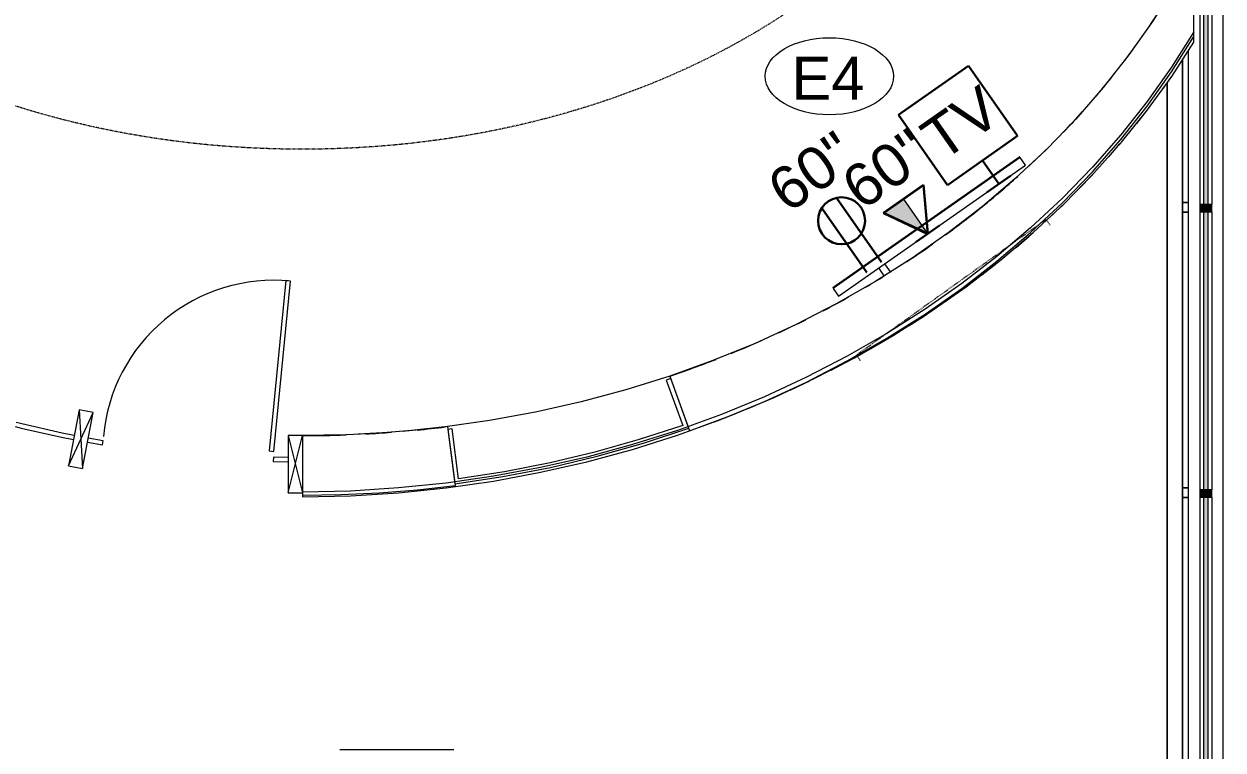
# Model space of a CAD drawing. Header units: inches. Extents: x -2349 to 1043, y -456 to 2193.
# Drawn here: x 753.6 to 1005.7, y 133 to 285.7 of the extents above; entities that cross this region are included whole.
import ezdxf

# ---------------------------------------------------------------- set-up
doc = ezdxf.new("R2010")
doc.units = ezdxf.units.IN
doc.header["$MEASUREMENT"] = 0
doc.linetypes.add('Dash', pattern=[0.25, 0.125, -0.125])
doc.linetypes.add('Dash 1_16_', pattern=[0.125, 0.0625, -0.0625])
for name, color, linetype, lineweight in [('5033_00_7th-9th Floors_Updated_dwg', 8, 'Continuous', 9), ('A-ANNO-NOTE', 131, 'Continuous', 30), ('A-DETL', 90, 'Continuous', 9), ('A-DOOR', 31, 'Continuous', 13), ('A-GENM', 13, 'Continuous', 9), ('A-GLAZ-CURT', 52, 'Continuous', 13), ('A-GLAZ-CWMG', 51, 'Continuous', 13), ('A-Glaz-Exst', 7, 'Continuous', 9), ('A-Shell', 7, 'Continuous', 9), ('A-WALL', 113, 'Continuous', 13), ('COLUMN', 7, 'Continuous', 9), ('E-ELEC-FIXT', 91, 'Continuous', 9), ('I-WALL', 2, 'Continuous', 13), ('Q-SPCQ', 91, 'Continuous', 9), ('Q-SPCQ-HDLN', 91, 'Dash', 9), ('Q-SPCQ-IDEN', 132, 'Continuous', 9)]:
    doc.layers.add(name, color=color, linetype=linetype, lineweight=lineweight)
doc.styles.add('Arial', font='arial.ttf', dxfattribs={"height": 9})
doc.styles.add('Swis721 Lt BT', font='swissl.ttf', dxfattribs={"height": 9})

# ---------------------------------------------------------------- blocks, each defined once
blk = doc.blocks.new('5033_00_7th-9th Floors_Updated_dwg-8585573-7TH FLOOR POWER _ SIGNAL')
at = {"layer": 'A-Glaz-Exst'}
for p, q in [((997.2, -53), (997.2, 98.19)), ((997.2, 98.19), (997.2, -53)), ((997.2, 68.11), (998.45, 68.11)), ((998.45, 68.11), (997.2, 68.11)), ((997.2, 66.11), (998.45, 66.11)), ((998.45, 66.11), (997.2, 66.11)), ((997.2, 8.11), (998.45, 8.11)), ((998.45, 8.11), (997.2, 8.11)), ((997.2, 6.11), (998.45, 6.11)), ((998.45, 6.11), (997.2, 6.11))]:
    blk.add_line(p, q, dxfattribs=at)
at = {"layer": 'A-Shell'}
for p, q in [((993.95, -53.02), (993.95, 93.33)), ((993.95, 93.33), (993.95, -53.02))]:
    blk.add_line(p, q, dxfattribs=at)
at = {"layer": 'COLUMN'}
blk.add_line((843.95, -47), (819.95, -47), dxfattribs=at)
blk.add_line((843.95, -47), (819.95, -47), dxfattribs=at)
blk = doc.blocks.new('System Panel - Glazed-7824389-7TH FLOOR POWER _ SIGNAL')
at = {"layer": 'A-GLAZ-CURT', "lineweight": 9}
blk.add_hatch(color=7, dxfattribs=at).paths.add_polyline_path([(-29.25, -0.5), (29.25, -0.5), (29.25, 0.5), (-29.25, 0.5)], flags=0)
at = {"layer": 'A-GLAZ-CURT', "color": 8, "lineweight": 20}
for p, q in [((29.25, 0.5), (-29.25, 0.5)), ((-29.25, 0.5), (-29.25, -0.5)), ((29.25, -0.5), (29.25, 0.5)), ((-29.25, -0.5), (29.25, -0.5))]:
    blk.add_line(p, q, dxfattribs=at)
blk = doc.blocks.new('System Panel - Glazed-7824391-7TH FLOOR POWER _ SIGNAL')
at = {"layer": 'A-GLAZ-CURT', "lineweight": 9}
h = blk.add_hatch(color=7, dxfattribs=at)
h.paths.add_polyline_path([(-64.25, 0.23), (-64.25, -0.5), (-6.9, -0.5), (-6.9, 0.5), (-64.25, 0.5)], flags=0)
h.paths.add_polyline_path([(5.1, -0.01), (5.12, -0.5), (64.25, -0.5), (64.25, 0.5), (5.1, 0.5)], flags=0)
at = {"layer": 'A-GLAZ-CURT', "color": 8, "lineweight": 20}
for p, q in [((64.25, 0.5), (-64.25, 0.5)), ((-64.25, 0.5), (-64.25, -0.5)), ((64.25, -0.5), (64.25, 0.5)), ((-64.25, -0.5), (64.25, -0.5))]:
    blk.add_line(p, q, dxfattribs=at)
blk = doc.blocks.new('Rectangular Mullion - 1_5_ x 2_5_ rectangular SS-7824379-7TH FLOOR POWER _ SIGNAL')
at = {"layer": 'A-GLAZ-CWMG', "lineweight": 9}
for p, q in [((1000.83, 186.21), (1000.83, 127)), ((1003.33, 186.21), (1003.33, 127)), ((1000.83, 115), (1000.83, 57.71)), ((1003.33, 115), (1003.33, 57.71))]:
    blk.add_line(p, q, dxfattribs=at)
blk = doc.blocks.new('Rectangular Mullion - 1_5_ x 2_5_ rectangular SS-7796962-7TH FLOOR POWER _ SIGNAL')
at = {"layer": 'A-GLAZ-CWMG', "lineweight": 9}
for p, q in [((1000.83, -245.79), (1000.83, -304.29)), ((1003.33, -245.79), (1003.33, -304.29))]:
    blk.add_line(p, q, dxfattribs=at)
blk = doc.blocks.new('Rectangular Mullion - 1_5_ x 2_5_ rectangular SS-7796925-7TH FLOOR POWER _ SIGNAL')
at = {"layer": 'A-GLAZ-CWMG', "lineweight": 9}
blk.add_hatch(color=7, dxfattribs=at).paths.add_polyline_path([(-0.75, 0.5), (-0.75, 1.25), (0.75, 1.25), (0.75, -1.25), (-0.75, -1.25), (-0.75, -0.5)], flags=0)
at = {"layer": 'A-GLAZ-CWMG', "color": 8, "lineweight": 20}
for p, q in [((-0.75, 1.25), (0.75, 1.25)), ((-0.75, -1.25), (-0.75, 1.25)), ((0.75, 1.25), (0.75, -1.25)), ((0.75, -1.25), (-0.75, -1.25))]:
    blk.add_line(p, q, dxfattribs=at)
blk = doc.blocks.new('Walls 1 - Walls 1-7438491-7TH FLOOR POWER _ SIGNAL')
at = {"layer": 'A-WALL'}
for p, q in [((999.58, 281.88), (999.58, 300.9)), ((999.58, 283.04), (999.58, 284.04)), ((889.56, 211.13), (888.61, 210.81)), ((888.61, 210.81), (892.09, 201.27)), ((889.34, 211.63), (893.52, 200.14)), ((893.37, 200.67), (889.56, 211.13)), ((843.58, 200.52), (842.66, 200.41)), ((842.66, 200.41), (844.17, 188.97)), ((844.3, 188.63), (842.67, 201.02)), ((844.96, 190.01), (843.58, 200.52)), ((812.1, 199.12), (812.1, 186.6)), ((812.1, 187.25), (812.1, 186.25))]:
    blk.add_line(p, q, dxfattribs=at)
at = {"layer": 'A-WALL', "lineweight": 9}
for p, q in [((935.88, 233.59), (935.79, 233.53)), ((901.14, 202.94), (901.2, 202.96)), ((821.08, 199.29), (812.1, 199.12)), ((830.23, 199.79), (823.81, 199.4)), ((840.18, 200.72), (833.16, 200.02)), ((766.91, 197.73), (770.09, 197.16)), ((770.18, 198.04), (767.08, 198.59)), ((770.09, 197.16), (770.18, 198.04)), ((806.01, 194.57), (805.93, 193.7))]:
    blk.add_line(p, q, dxfattribs=at)
at = {"layer": 'A-WALL', "flags": 128}
for points in [[(999.58, 300.9), (995.45, 293.48), (990.89, 286.23), (985.91, 279.18), (980.52, 272.33), (974.73, 265.7), (968.56, 259.32), (962.02, 253.19), (955.12, 247.33), (947.89, 241.75), (940.34, 236.47), (932.48, 231.49), (924.34, 226.84), (915.94, 222.52), (907.29, 218.53), (898.41, 214.9), (889.34, 211.63)], [(999.58, 284.04), (994.87, 276.62), (989.75, 269.4), (984.2, 262.39), (978.26, 255.61), (971.93, 249.08), (965.22, 242.81), (958.16, 236.81), (950.76, 231.1), (943.04, 225.69), (935.01, 220.6), (926.7, 215.83), (918.11, 211.4), (909.28, 207.31), (900.23, 203.59), (890.96, 200.23), (881.52, 197.24), (871.91, 194.63), (862.16, 192.41), (852.29, 190.58), (842.33, 189.15), (832.29, 188.12), (822.21, 187.48), (812.1, 187.25)], [(812.1, 186.25), (822.21, 186.48), (832.29, 187.12), (842.33, 188.15), (852.29, 189.58), (862.16, 191.41), (871.91, 193.63), (881.52, 196.24), (890.96, 199.23), (900.23, 202.59), (909.28, 206.31), (918.11, 210.4), (926.7, 214.83), (935.01, 219.6), (943.04, 224.69), (950.76, 230.1), (958.16, 235.81), (965.22, 241.81), (971.93, 248.08), (978.26, 254.61), (984.2, 261.39), (989.75, 268.4), (994.87, 275.62), (999.58, 283.04)], [(893.52, 200.14), (902.52, 203.47), (911.32, 207.16), (919.9, 211.18), (928.24, 215.52), (936.33, 220.19), (944.15, 225.17), (951.67, 230.45), (958.89, 236.01), (965.79, 241.85), (972.34, 247.94), (978.55, 254.29), (984.39, 260.87), (989.85, 267.67), (994.91, 274.68), (999.58, 281.88)], [(842.67, 201.02), (835.06, 200.19), (827.43, 199.6), (819.77, 199.24), (812.1, 199.12)], [(844.17, 188.97), (854.26, 190.5), (864.25, 192.45), (874.11, 194.8), (883.83, 197.54), (893.37, 200.67)], [(892.09, 201.27), (882.94, 198.29), (873.63, 195.67), (864.18, 193.41), (854.62, 191.52), (844.96, 190.01)], [(812.1, 186.6), (820.18, 186.72), (828.25, 187.1), (836.29, 187.74), (844.3, 188.63)]]:
    blk.add_lwpolyline(points, dxfattribs=at)
at = {"layer": 'A-WALL', "lineweight": 9, "flags": 128}
for points in [[(993.2, 272.23), (994.81, 274.53), (994.86, 274.61)], [(987.57, 264.76), (989.63, 267.39), (989.74, 267.53)], [(981.72, 257.79), (984.03, 260.46), (984.21, 260.66)], [(975.55, 251.15), (978.05, 253.75), (978.3, 254.02)], [(969.03, 244.79), (971.68, 247.3), (972.01, 247.62)], [(962.18, 238.72), (964.94, 241.1), (965.36, 241.47)], [(955, 232.94), (957.86, 235.18), (958.37, 235.59)], [(947.51, 227.46), (950.44, 229.55), (951.05, 229.99)], [(939.71, 222.28), (942.71, 224.21), (943.42, 224.68)], [(931.63, 217.42), (934.67, 219.19), (935.49, 219.68)], [(923.28, 212.89), (926.35, 214.5), (927.29, 215)], [(889.34, 211.63), (880.12, 208.74), (870.71, 206.21), (861.15, 204.05), (851.48, 202.28), (842.12, 200.95)], [(914.69, 208.68), (917.78, 210.14), (918.82, 210.65)], [(905.87, 204.83), (908.95, 206.13), (910.12, 206.63)], [(764.14, 199.15), (761.6, 199.66), (753.11, 201.58), (751.94, 201.87)], [(898.79, 202.04), (899.91, 202.47), (900.08, 202.53)], [(751.72, 201.02), (752.94, 200.72), (761.47, 198.79), (763.97, 198.29)], [(809.1, 194.52), (809.05, 194.52), (806.01, 194.57)], [(805.93, 193.7), (809.01, 193.64), (809.1, 193.64)]]:
    blk.add_lwpolyline(points, dxfattribs=at)
at = {"layer": 'A-WALL', "lineweight": 9}
for start_param, end_param in [(5.773256, 5.808573), (5.720684, 5.753052), (5.667807, 5.699513), (5.614258, 5.646636), (5.558731, 5.594059), (5.48945, 5.541645), (5.437072, 5.489328), (5.384661, 5.419898), (5.332085, 5.355978), (5.2792, 5.310866), (5.225634, 5.257989), (5.170083, 5.205412), (5.100921, 5.152998), (4.712389, 4.757513), (4.778192, 4.804309), (4.830835, 4.860487)]:
    blk.add_ellipse((812.1, 367.12), major_axis=(204, 0), ratio=0.823529, start_param=start_param, end_param=end_param, dxfattribs=at)
blk = doc.blocks.new('framed art - framed art-8149713-7TH FLOOR POWER _ SIGNAL')
at = {"layer": 'A-GENM', "lineweight": 20}
for p, q in [((934.01, 501.59), (932.75, 500.03)), ((932.75, 500.03), (970.02, 469.86)), ((971.28, 471.41), (934.01, 501.59)), ((970.02, 469.86), (971.28, 471.41)), ((963.03, 257.63), (923.71, 230.1)), ((964.18, 255.99), (963.03, 257.63)), ((924.86, 228.46), (964.18, 255.99)), ((923.71, 230.1), (924.86, 228.46))]:
    blk.add_line(p, q, dxfattribs=at)
blk = doc.blocks.new('Door - Glass Single - Full Rail - Long Handle-9008548-7TH FLOOR POWER _ SIGNAL')
at = {"layer": 'A-DOOR', "lineweight": 20}
for p, q in [((17, 38), (17, 2)), ((18, 38), (17, 38)), ((18, 2), (18, 38)), ((17, 2), (18, 2))]:
    blk.add_line(p, q, dxfattribs=at)
at = {"layer": 'A-DOOR', "lineweight": 9}
blk.add_arc((18, 2), 36, 90, 180.5, dxfattribs=at)
blk = doc.blocks.new('PS - Power Device _Wall Base_ - Duplex-V58-7TH FLOOR POWER _ SIGNAL')
at = {"layer": 'E-ELEC-FIXT'}
for p, q in [((935.75, 233.56), (934.57, 235.26)), ((934.48, 232.76), (933.34, 234.4))]:
    blk.add_line(p, q, dxfattribs=at)
blk = doc.blocks.new('A-Flat_Screen_TV-generic - A-Flat_Screen_TV-generic-8629929-7TH FLOOR POWER _ SIGNAL')
at = {"layer": 'Q-SPCQ-HDLN'}
for p, q in [((-24.5, 1.62), (-24.5, 0.12)), ((24.5, 1.62), (-24.5, 1.62)), ((24.5, 0.12), (24.5, 1.62))]:
    blk.add_line(p, q, dxfattribs=at)
blk = doc.blocks.new('WOOD - WOOD-9517091-7TH FLOOR POWER _ SIGNAL')
at = {"layer": 'A-GENM'}
for p, q in [((-0.76, -20.23), (2.24, -8.23)), ((-0.76, -8.23), (2.24, -20.23)), ((2.24, -8.23), (-0.76, -8.23)), ((-0.76, -8.23), (-0.76, -20.23)), ((-0.76, -20.23), (2.24, -20.23))]:
    blk.add_line(p, q, dxfattribs=at)
blk = doc.blocks.new('WOOD - WOOD-V79-7TH FLOOR POWER _ SIGNAL')
at = {"layer": 'A-GENM'}
for p, q in [((-0.76, -20.23), (2.24, -8.23)), ((-0.76, -8.23), (2.24, -20.23)), ((2.24, -8.23), (-0.76, -8.23)), ((-0.76, -8.23), (-0.76, -20.23)), ((2.24, -20.23), (2.24, -8.23)), ((-0.76, -20.23), (2.24, -20.23))]:
    blk.add_line(p, q, dxfattribs=at)
blk = doc.blocks.new('Appliance_Specialty Equipment Tag - Standard-3515593-7TH FLOOR POWER _ SIGNAL')
at = {"layer": 'Q-SPCQ-IDEN'}
blk.add_ellipse((-0.0499, 0.0037), major_axis=(-0.1406, 0), ratio=0.600473, dxfattribs=at)

msp = doc.modelspace()

# ---------------------------------------------------------------- hatches: boundary and pattern name
at = {"layer": 'A-ANNO-NOTE', "lineweight": 9}
msp.add_hatch(color=256, dxfattribs=at).paths.add_polyline_path([(943.63, 241.52), (934.28, 245.88), (938.51, 248.84), (943.02, 242.39)], flags=0)

# ---------------------------------------------------------------- linework, layer by layer
at = {"layer": 'A-ANNO-NOTE'}
for p, q in [((937.44, 266.57), (952.18, 276.89)), ((952.18, 276.89), (962.51, 262.15)), ((947.76, 251.82), (937.44, 266.57)), ((962.51, 262.15), (947.76, 251.82)), ((958.57, 252.07), (955.13, 256.98)), ((956.12, 250.35), (961.03, 253.79)), ((942.73, 251.88), (934.28, 245.96)), ((942.73, 251.8), (934.28, 245.88)), ((943.63, 241.6), (942.73, 251.88)), ((943.63, 241.52), (942.73, 251.8)), ((933.92, 235.61), (924.45, 249.14)), ((933.92, 235.61), (924.45, 249.14)), ((930.79, 233.41), (921.31, 246.94)), ((943.63, 241.6), (934.28, 245.96)), ((943.63, 241.52), (934.28, 245.88)), ((941.17, 239.88), (946.08, 243.32))]:
    msp.add_line(p, q, dxfattribs=at)
at = {"layer": 'A-ANNO-NOTE', "lineweight": 9}
for p, q in [((934.28, 245.88), (938.51, 248.84)), ((938.51, 248.84), (943.63, 241.52)), ((943.63, 241.52), (934.28, 245.88))]:
    msp.add_line(p, q, dxfattribs=at)
at = {"layer": 'A-ANNO-NOTE'}
msp.add_circle((925.49, 244.31), 4.95, dxfattribs=at)
at = {"layer": 'A-DETL', "linetype": 'Dash 1_16_'}
msp.add_ellipse((812.08, 367.35), major_axis=(-150, 0), ratio=0.72, dxfattribs=at)
at = {"layer": 'A-GENM'}
for p, q in [((923.62, 230.23), (962.99, 257.79)), ((962.99, 257.79), (923.62, 230.23))]:
    msp.add_line(p, q, dxfattribs=at)
at = {"layer": 'I-WALL', "lineweight": 9}
for p, q in [((1005.7, 1677.05), (1005.7, -450.91)), ((998.45, 127), (998.45, 280.14))]:
    msp.add_line(p, q, dxfattribs=at)

# ---------------------------------------------------------------- block references
at = {"layer": '5033_00_7th-9th Floors_Updated_dwg', "color": 7}
msp.add_blockref('5033_00_7th-9th Floors_Updated_dwg-8585573-7TH FLOOR POWER _ SIGNAL', (0, 180.02), dxfattribs=at)
at = {"layer": 'A-DOOR', "rotation": 354.4837596751485}
msp.add_blockref('Door - Glass Single - Full Rail - Long Handle-9008548-7TH FLOOR POWER _ SIGNAL', (788.02, 195.54), dxfattribs=at)
at = {"layer": 'A-GENM'}
for name, p in [('framed art - framed art-8149713-7TH FLOOR POWER _ SIGNAL', (0, 0)), ('WOOD - WOOD-9517091-7TH FLOOR POWER _ SIGNAL', (809.86, 207.35))]:
    msp.add_blockref(name, p, dxfattribs=at)
at = {"layer": 'A-GENM', "rotation": 348.9999999999912}
msp.add_blockref('WOOD - WOOD-V79-7TH FLOOR POWER _ SIGNAL', (767.51, 212.48), dxfattribs=at)
at = {"layer": 'A-GLAZ-CURT', "lineweight": 9, "rotation": 89.99999999999991}
for name, p in [('System Panel - Glazed-7824389-7TH FLOOR POWER _ SIGNAL', (1002.08, 276.96)), ('System Panel - Glazed-7824389-7TH FLOOR POWER _ SIGNAL', (1002.08, 216.96)), ('System Panel - Glazed-7824391-7TH FLOOR POWER _ SIGNAL', (1002.08, 121.96))]:
    msp.add_blockref(name, p, dxfattribs=at)
at = {"layer": 'A-GLAZ-CWMG', "lineweight": 9}
for name, p in [('Rectangular Mullion - 1_5_ x 2_5_ rectangular SS-7796962-7TH FLOOR POWER _ SIGNAL', (0, 552)), ('Rectangular Mullion - 1_5_ x 2_5_ rectangular SS-7796962-7TH FLOOR POWER _ SIGNAL', (0, 492)), ('Rectangular Mullion - 1_5_ x 2_5_ rectangular SS-7824379-7TH FLOOR POWER _ SIGNAL', (0, 0))]:
    msp.add_blockref(name, p, dxfattribs=at)
at = {"layer": 'A-GLAZ-CWMG', "lineweight": 9, "extrusion": (0, 0, -1), "rotation": 90.0000000000001}
for p in [(-1002.08, 246.96), (-1002.08, 186.96)]:
    msp.add_blockref('Rectangular Mullion - 1_5_ x 2_5_ rectangular SS-7796925-7TH FLOOR POWER _ SIGNAL', p, dxfattribs=at)
at = {"layer": 'A-WALL', "lineweight": 9}
msp.add_blockref('Walls 1 - Walls 1-7438491-7TH FLOOR POWER _ SIGNAL', (0, 0), dxfattribs=at)
at = {"layer": 'E-ELEC-FIXT'}
msp.add_blockref('PS - Power Device _Wall Base_ - Duplex-V58-7TH FLOOR POWER _ SIGNAL', (0, 0), dxfattribs=at)
at = {"layer": 'Q-SPCQ', "rotation": 35.58497128587673}
msp.add_blockref('A-Flat_Screen_TV-generic - A-Flat_Screen_TV-generic-8629929-7TH FLOOR POWER _ SIGNAL', (949.49, 229.01), dxfattribs=at)
at = {"layer": 'Q-SPCQ-IDEN', "xscale": 95.99999999999994, "yscale": 95.99999999999994, "zscale": 95.99999999999994}
msp.add_blockref('Appliance_Specialty Equipment Tag - Standard-3515593-7TH FLOOR POWER _ SIGNAL', (927.72, 274.35), dxfattribs=at)

# ---------------------------------------------------------------- texts
at = {"layer": 'A-ANNO-NOTE', "lineweight": 9, "char_height": 9, "attachment_point": 1, "rotation": 35, "style": 'Swis721 Lt BT'}
for s, insert, width in [('TV', (941.36, 263.93), 16.968), ('60"', (909.02, 253.08), 20.604), ('60"', (924.62, 253.68), 20.604)]:
    msp.add_mtext(s, dxfattribs=dict(at, insert=insert, width=width))
at = {"layer": 'Q-SPCQ-IDEN', "insert": (914.95, 278.8), "char_height": 9, "width": 18.786, "attachment_point": 1, "style": 'Arial'}
msp.add_mtext('E4', dxfattribs=at)

doc.saveas('drawing.dxf')
